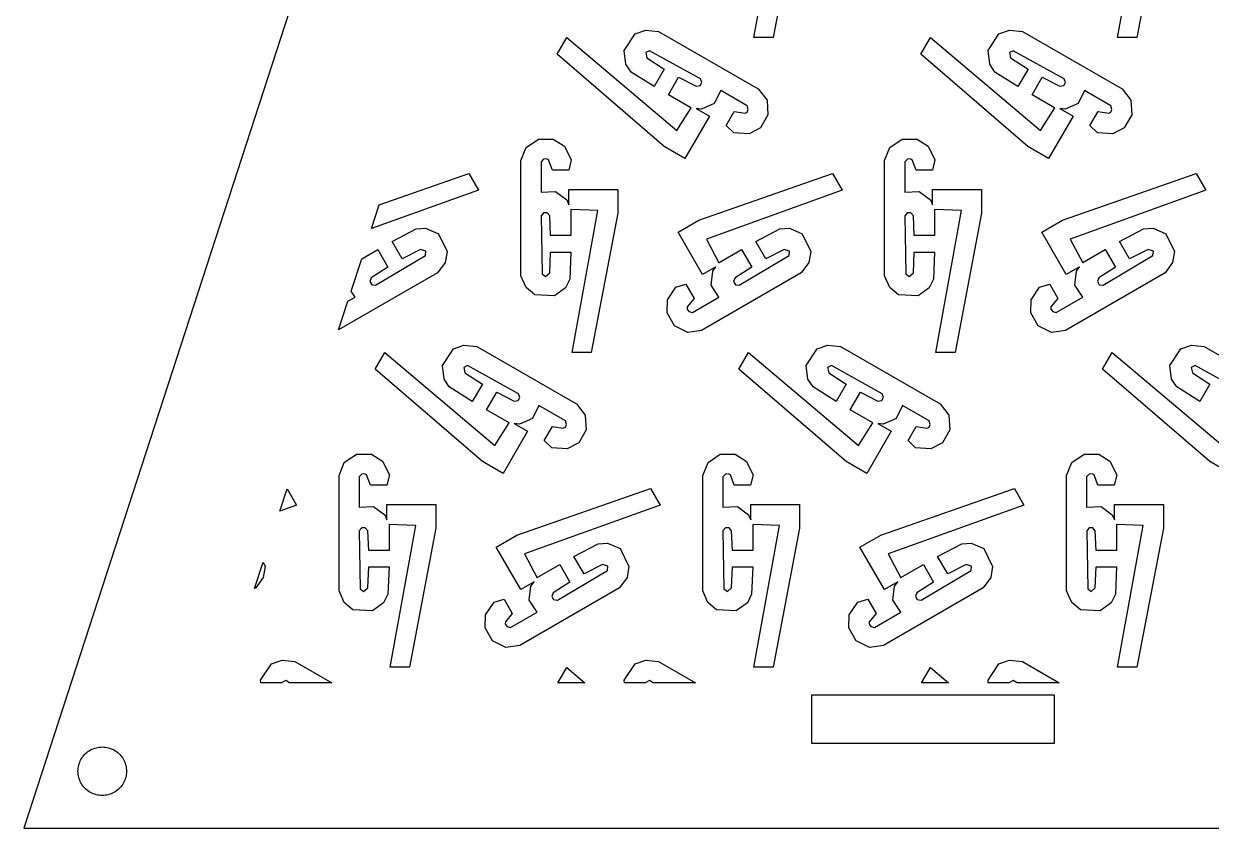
# Model space of a CAD drawing. Header units: metres. Extents: x -75 to 75, y 0 to 231.
# Drawn here: x -75 to 22.9, y 0 to 66.4 of the extents above; entities that cross this region are included whole.
import ezdxf

# ---------------------------------------------------------------- set-up
doc = ezdxf.new("R2010")
doc.units = ezdxf.units.M

msp = doc.modelspace()

# ---------------------------------------------------------------- linework, layer by layer
for p, q in [((0, 230.826), (-75, 0)), ((-14.7757, 65.2347), (-12.6627, 76.9402)), ((-11.0046, 76.7017), (-13.1891, 65.2347)), ((15.2243, 65.2347), (17.3373, 76.9402)), ((18.9954, 76.7017), (16.8109, 65.2347)), ((-24.5636, 65.5125), (-23.6925, 65.8325)), ((-23.6925, 65.8325), (-22.6373, 65.7208)), ((-22.6373, 65.7208), (-14.4168, 60.9747)), ((5.4364, 65.5125), (6.30753, 65.8325)), ((6.30753, 65.8325), (7.36267, 65.7208)), ((7.36267, 65.7208), (15.5832, 60.9747)), ((-31.013, 63.8531), (-30.2197, 65.2264)), ((-30.2197, 65.2264), (-21.1391, 57.5438)), ((-25.4677, 64.1626), (-24.5636, 65.5125)), ((-13.1891, 65.2347), (-14.7757, 65.2347)), ((-1.01303, 63.8531), (-0.219727, 65.2264)), ((-0.219727, 65.2264), (8.86093, 57.5438)), ((4.53232, 64.1626), (5.4364, 65.5125)), ((16.8109, 65.2347), (15.2243, 65.2347)), ((-22.1741, 56.2277), (-31.013, 63.8531)), ((-25.3308, 63.026), (-25.4677, 64.1626)), ((-23.3862, 64.1356), (-23.7039, 63.9914)), ((-23.7039, 63.9914), (-23.6069, 63.541)), ((-19.1867, 61.8056), (-23.3862, 64.1356)), ((7.82593, 56.2277), (-1.01303, 63.8531)), ((4.66919, 63.026), (4.53232, 64.1626)), ((6.61377, 64.1356), (6.29608, 63.9914)), ((6.29608, 63.9914), (6.39313, 63.541)), ((10.8133, 61.8056), (6.61377, 64.1356)), ((-24.901, 62.3764), (-25.3308, 63.026)), ((-23.6069, 63.541), (-22.1667, 62.6231)), ((5.09903, 62.3764), (4.66919, 63.026)), ((6.39313, 63.541), (7.83325, 62.6231)), ((-23.0058, 61.1702), (-24.901, 62.3764)), ((-22.1667, 62.6231), (-23.0058, 61.1702)), ((-21.833, 60.4918), (-20.9935, 61.9461)), ((-20.9935, 61.9461), (-19.5428, 61.1945)), ((-19.0759, 61.5048), (-19.1867, 61.8056)), ((6.99417, 61.1702), (5.09903, 62.3764)), ((7.83325, 62.6231), (6.99417, 61.1702)), ((8.16696, 60.4918), (9.0065, 61.9461)), ((9.0065, 61.9461), (10.4572, 61.1945)), ((10.9241, 61.5048), (10.8133, 61.8056)), ((-19.5428, 61.1945), (-19.2233, 61.2498)), ((-19.2233, 61.2498), (-19.0759, 61.5048)), ((-17.5095, 60.8392), (-18.0441, 59.7726)), ((-15.3259, 59.5795), (-17.5095, 60.8392)), ((-14.4168, 60.9747), (-13.6972, 60.0592)), ((10.4572, 61.1945), (10.7767, 61.2498)), ((10.7767, 61.2498), (10.9241, 61.5048)), ((12.4905, 60.8392), (11.9559, 59.7726)), ((14.6741, 59.5795), (12.4905, 60.8392)), ((15.5832, 60.9747), (16.3028, 60.0592)), ((-19.9759, 59.4234), (-21.833, 60.4918)), ((-18.0441, 59.7726), (-19.1057, 59.319)), ((-13.6972, 60.0592), (-13.6185, 58.8434)), ((10.0241, 59.4234), (8.16696, 60.4918)), ((11.9559, 59.7726), (10.8943, 59.319)), ((16.3028, 60.0592), (16.3815, 58.8434)), ((-21.1391, 57.5438), (-19.9631, 59.4215)), ((-19.9631, 59.4215), (-19.9759, 59.4234)), ((-19.1057, 59.319), (-19.5497, 59.3716)), ((-19.5497, 59.3716), (-18.4492, 58.7367)), ((-17.0659, 57.9553), (-16.3934, 59.1208)), ((-16.3934, 59.1208), (-15.5054, 58.9725)), ((-15.5054, 58.9725), (-15.33, 59.0695)), ((-15.33, 59.0695), (-15.2481, 59.2892)), ((-15.2481, 59.2892), (-15.3259, 59.5795)), ((-13.6185, 58.8434), (-14.2305, 57.7837)), ((8.86093, 57.5438), (10.0369, 59.4215)), ((10.0369, 59.4215), (10.0241, 59.4234)), ((10.8943, 59.319), (10.4503, 59.3716)), ((10.4503, 59.3716), (11.5508, 58.7367)), ((12.9341, 57.9553), (13.6066, 59.1208)), ((13.6066, 59.1208), (14.4946, 58.9725)), ((14.4946, 58.9725), (14.67, 59.0695)), ((14.67, 59.0695), (14.7519, 59.2892)), ((14.7519, 59.2892), (14.6741, 59.5795)), ((16.3815, 58.8434), (15.7695, 57.7837)), ((-18.4492, 58.7367), (-20.4671, 55.2422)), ((-16.4447, 57.3547), (-17.0659, 57.9553)), ((11.5508, 58.7367), (9.53293, 55.2422)), ((13.5553, 57.3547), (12.9341, 57.9553)), ((-33.5623, 56.1472), (-32.5488, 56.8228)), ((-32.5488, 56.8228), (-31.3243, 56.8228)), ((-31.3243, 56.8228), (-30.4111, 56.252)), ((-15.1804, 57.2783), (-16.4447, 57.3547)), ((-14.2305, 57.7837), (-15.1804, 57.2783)), ((-3.56232, 56.1472), (-2.54883, 56.8228)), ((-2.54883, 56.8228), (-1.32431, 56.8228)), ((-1.32431, 56.8228), (-0.411072, 56.252)), ((14.8196, 57.2783), (13.5553, 57.3547)), ((15.7695, 57.7837), (14.8196, 57.2783)), ((-33.9949, 55.0655), (-33.5623, 56.1472)), ((-30.4111, 56.252), (-29.8453, 55.119)), ((-20.4671, 55.2422), (-22.1741, 56.2277)), ((-3.9949, 55.0655), (-3.56232, 56.1472)), ((-0.411072, 56.252), (0.154724, 55.119)), ((9.53293, 55.2422), (7.82593, 56.2277)), ((-33.9949, 45.5724), (-33.9949, 55.0655)), ((-32.119, 55.1881), (-32.3318, 54.9757)), ((-32.3318, 54.9757), (-32.3318, 52.4553)), ((-31.8883, 55.2271), (-32.119, 55.1881)), ((-31.7171, 55.1241), (-31.8883, 55.2271)), ((-31.4012, 54.2809), (-31.7171, 55.1241)), ((-29.8453, 55.119), (-30.0545, 54.2809)), ((-3.9949, 45.5724), (-3.9949, 55.0655)), ((-2.11899, 55.1881), (-2.33185, 54.9757)), ((-2.33185, 54.9757), (-2.33185, 52.4553)), ((-1.88828, 55.2271), (-2.11899, 55.1881)), ((-1.71707, 55.1241), (-1.88828, 55.2271)), ((-1.40121, 54.2809), (-1.71707, 55.1241)), ((0.154724, 55.119), (-0.054474, 54.2809)), ((-45.6725, 51.428), (-38.2974, 53.9984)), ((-38.2974, 53.9984), (-37.505, 52.6251)), ((-30.0545, 54.2809), (-31.4012, 54.2809)), ((-19.3208, 50.1564), (-8.29742, 53.9984)), ((-8.29742, 53.9984), (-7.50504, 52.6251)), ((-0.054474, 54.2809), (-1.40121, 54.2809)), ((10.6792, 50.1564), (21.7026, 53.9984)), ((21.7026, 53.9984), (22.495, 52.6251)), ((-37.505, 52.6251), (-46.3121, 49.4595)), ((-32.3318, 52.4553), (-31.1398, 52.5253)), ((-31.1398, 52.5253), (-30.2161, 51.8323)), ((-30.0403, 51.4221), (-30.0403, 52.6924)), ((-30.0403, 52.6924), (-26.0051, 52.6924)), ((-26.0051, 52.6924), (-26.0046, 50.7208)), ((-7.50504, 52.6251), (-18.6983, 48.6018)), ((-2.33185, 52.4553), (-1.13983, 52.5253)), ((-1.13983, 52.5253), (-0.216064, 51.8323)), ((-0.040283, 51.4221), (-0.040283, 52.6924)), ((-0.040283, 52.6924), (3.9949, 52.6924)), ((3.9949, 52.6924), (3.99536, 50.7208)), ((22.495, 52.6251), (11.3017, 48.6018)), ((-46.3121, 49.4595), (-45.6725, 51.428)), ((-30.2161, 51.8323), (-30.0403, 51.4221)), ((-27.6627, 50.9593), (-29.8764, 51.0385)), ((-29.8764, 51.0385), (-29.8718, 51.028)), ((-29.8718, 51.028), (-29.8686, 48.8843)), ((-29.7757, 39.2538), (-27.6627, 50.9593)), ((-0.216064, 51.8323), (-0.040283, 51.4221)), ((2.33734, 50.9593), (0.123596, 51.0385)), ((0.123596, 51.0385), (0.128174, 51.028)), ((0.128174, 51.028), (0.131378, 48.8843)), ((0.224304, 39.2538), (2.33734, 50.9593)), ((-32.124, 50.7657), (-32.3291, 50.5194)), ((-32.3291, 50.5194), (-32.2472, 45.7175)), ((-31.8297, 50.7657), (-32.124, 50.7657)), ((-31.6228, 50.5162), (-31.8297, 50.7657)), ((-31.5477, 48.8843), (-31.6228, 50.5162)), ((-26.0046, 50.7208), (-28.1891, 39.2538)), ((-21.0283, 49.1708), (-19.3208, 50.1564)), ((-2.12402, 50.7657), (-2.3291, 50.5194)), ((-2.3291, 50.5194), (-2.24716, 45.7175)), ((-1.82968, 50.7657), (-2.12402, 50.7657)), ((-1.62277, 50.5162), (-1.82968, 50.7657)), ((-1.5477, 48.8843), (-1.62277, 50.5162)), ((3.99536, 50.7208), (1.81091, 39.2538)), ((8.97171, 49.1708), (10.6792, 50.1564)), ((-44.6255, 48.4059), (-42.6334, 49.4437)), ((-42.6334, 49.4437), (-41.8538, 49.4908)), ((-41.8538, 49.4908), (-40.8028, 49.0417)), ((-40.8028, 49.0417), (-40.0854, 47.5838)), ((-19.0105, 45.6763), (-21.0283, 49.1708)), ((-14.6255, 48.4059), (-12.6334, 49.4437)), ((-12.6334, 49.4437), (-11.8538, 49.4908)), ((-11.8538, 49.4908), (-10.8028, 49.0417)), ((-10.8028, 49.0417), (-10.0854, 47.5838)), ((10.9895, 45.6763), (8.97171, 49.1708)), ((15.3745, 48.4059), (17.3666, 49.4437)), ((17.3666, 49.4437), (18.1462, 49.4908)), ((18.1462, 49.4908), (19.1972, 49.0417)), ((19.1972, 49.0417), (19.9146, 47.5838)), ((-43.7856, 46.9525), (-44.6255, 48.4059)), ((-29.8686, 48.8843), (-31.5477, 48.8843)), ((-18.6983, 48.6018), (-17.6601, 46.6454)), ((-13.7856, 46.9525), (-14.6255, 48.4059)), ((0.131378, 48.8843), (-1.5477, 48.8843)), ((11.3017, 48.6018), (12.3399, 46.6454)), ((16.2144, 46.9525), (15.3745, 48.4059)), ((-47.1238, 46.9612), (-45.7979, 47.7293)), ((-45.9842, 44.7809), (-41.8661, 47.2528)), ((-45.7979, 47.7293), (-44.9588, 46.2755)), ((-42.2713, 47.7408), (-43.7856, 46.9525)), ((-41.8327, 47.5998), (-42.2713, 47.7408)), ((-41.8661, 47.2528), (-41.8327, 47.5998)), ((-40.0854, 47.5838), (-40.2434, 46.6687)), ((-31.6228, 45.8237), (-31.5477, 47.5298)), ((-31.5477, 47.5298), (-29.8686, 47.5298)), ((-29.8686, 47.5298), (-29.9661, 45.2849)), ((-17.6532, 46.6545), (-15.7979, 47.7293)), ((-15.9842, 44.7809), (-11.8661, 47.2528)), ((-15.7979, 47.7293), (-14.9588, 46.2755)), ((-12.2713, 47.7408), (-13.7856, 46.9525)), ((-11.8327, 47.5998), (-12.2713, 47.7408)), ((-11.8661, 47.2528), (-11.8327, 47.5998)), ((-10.0854, 47.5838), (-10.2434, 46.6687)), ((-1.62277, 45.8237), (-1.5477, 47.5298)), ((-1.5477, 47.5298), (0.131378, 47.5298)), ((0.131378, 47.5298), (0.033875, 45.2849)), ((12.3468, 46.6545), (14.2021, 47.7293)), ((14.0158, 44.7809), (18.1339, 47.2528)), ((14.2021, 47.7293), (15.0412, 46.2755)), ((17.7287, 47.7408), (16.2144, 46.9525)), ((18.1673, 47.5998), (17.7287, 47.7408)), ((18.1339, 47.2528), (18.1673, 47.5998)), ((19.9146, 47.5838), (19.7566, 46.6687)), ((-47.9862, 44.3071), (-47.1238, 46.9612)), ((-44.9588, 46.2755), (-46.3348, 45.3943)), ((-40.2434, 46.6687), (-40.8673, 45.8113)), ((-17.9105, 46.3116), (-19.0105, 45.6763)), ((-18.1773, 45.9555), (-17.9105, 46.3116)), ((-17.6601, 46.6454), (-17.6532, 46.6545)), ((-14.9588, 46.2755), (-16.3348, 45.3943)), ((-10.2434, 46.6687), (-10.8673, 45.8113)), ((12.0895, 46.3116), (10.9895, 45.6763)), ((11.8227, 45.9555), (12.0895, 46.3116)), ((12.3399, 46.6454), (12.3468, 46.6545)), ((15.0412, 46.2755), (13.6652, 45.3943)), ((19.7566, 46.6687), (19.1327, 45.8113)), ((-40.8673, 45.8113), (-49.0283, 41.0999)), ((-46.3348, 45.3943), (-46.447, 45.0903)), ((-46.447, 45.0903), (-46.3, 44.8354)), ((-33.5646, 44.6042), (-33.9949, 45.5724)), ((-32.2472, 45.7175), (-31.9643, 45.5151)), ((-31.9643, 45.5151), (-31.6228, 45.8237)), ((-29.9661, 45.2849), (-30.3149, 44.5872)), ((-10.8673, 45.8113), (-19.0883, 41.0652)), ((-18.3156, 44.807), (-18.1773, 45.9555)), ((-16.3348, 45.3943), (-16.447, 45.0903)), ((-16.447, 45.0903), (-16.3, 44.8354)), ((-3.56461, 44.6042), (-3.9949, 45.5724)), ((-2.24716, 45.7175), (-1.96426, 45.5151)), ((-1.96426, 45.5151), (-1.62277, 45.8237)), ((0.033875, 45.2849), (-0.314941, 44.5872)), ((19.1327, 45.8113), (10.9117, 41.0652)), ((11.6844, 44.807), (11.8227, 45.9555)), ((13.6652, 45.3943), (13.553, 45.0903)), ((13.553, 45.0903), (13.7, 44.8354)), ((-47.6591, 43.8109), (-47.9862, 44.3071)), ((-46.3, 44.8354), (-45.9842, 44.7809)), ((-32.851, 44.0096), (-33.5646, 44.6042)), ((-30.3149, 44.5872), (-31.2291, 43.9015)), ((-21.9077, 43.576), (-21.2096, 44.6326)), ((-21.2096, 44.6326), (-20.3787, 44.8701)), ((-20.3787, 44.8701), (-19.7058, 43.7038)), ((-17.6591, 43.8109), (-18.3156, 44.807)), ((-16.3, 44.8354), (-15.9842, 44.7809)), ((-2.85095, 44.0096), (-3.56461, 44.6042)), ((-0.314941, 44.5872), (-1.2291, 43.9015)), ((8.09235, 43.576), (8.79044, 44.6326)), ((8.79044, 44.6326), (9.62128, 44.8701)), ((9.62128, 44.8701), (10.2942, 43.7038)), ((12.3409, 43.8109), (11.6844, 44.807)), ((13.7, 44.8354), (14.0158, 44.7809)), ((-49.0283, 41.0999), (-48.2602, 43.4639)), ((-48.2602, 43.4639), (-47.6591, 43.8109)), ((-31.2291, 43.9015), (-32.851, 44.0096)), ((-21.9452, 42.4989), (-21.9077, 43.576)), ((-19.7058, 43.7038), (-20.2785, 43.0084)), ((-19.8418, 42.5507), (-17.6591, 43.8109)), ((-1.2291, 43.9015), (-2.85095, 44.0096)), ((8.05481, 42.4989), (8.09235, 43.576)), ((10.2942, 43.7038), (9.72153, 43.0084)), ((10.1582, 42.5507), (12.3409, 43.8109)), ((-21.3332, 41.4392), (-21.9452, 42.4989)), ((-20.2785, 43.0084), (-20.2817, 42.8093)), ((-20.2817, 42.8093), (-20.1329, 42.6285)), ((-20.1329, 42.6285), (-19.8418, 42.5507)), ((8.66684, 41.4392), (8.05481, 42.4989)), ((9.72153, 43.0084), (9.71832, 42.8093)), ((9.71832, 42.8093), (9.8671, 42.6285)), ((9.8671, 42.6285), (10.1582, 42.5507)), ((-20.2405, 40.899), (-21.3332, 41.4392)), ((9.75952, 40.899), (8.66684, 41.4392)), ((-19.0883, 41.0652), (-20.2405, 40.899)), ((10.9117, 41.0652), (9.75952, 40.899)), ((-46.013, 37.8723), (-45.2197, 39.2456)), ((-45.2197, 39.2456), (-36.1391, 31.563)), ((-40.4677, 38.1818), (-39.5636, 39.5317)), ((-39.5636, 39.5317), (-38.6925, 39.8517)), ((-38.6925, 39.8517), (-37.6373, 39.74)), ((-37.6373, 39.74), (-29.4168, 34.9939)), ((-28.1891, 39.2538), (-29.7757, 39.2538)), ((-16.013, 37.8723), (-15.2197, 39.2456)), ((-15.2197, 39.2456), (-6.13907, 31.563)), ((-10.4677, 38.1818), (-9.5636, 39.5317)), ((-9.5636, 39.5317), (-8.69247, 39.8517)), ((-8.69247, 39.8517), (-7.63733, 39.74)), ((-7.63733, 39.74), (0.583191, 34.9939)), ((1.81091, 39.2538), (0.224304, 39.2538)), ((13.987, 37.8723), (14.7803, 39.2456)), ((14.7803, 39.2456), (23.8609, 31.563)), ((19.5323, 38.1818), (20.4364, 39.5317)), ((20.4364, 39.5317), (21.3075, 39.8517)), ((21.3075, 39.8517), (22.3627, 39.74)), ((22.3627, 39.74), (30.5832, 34.9939)), ((-37.1741, 30.2469), (-46.013, 37.8723)), ((-40.3308, 37.0451), (-40.4677, 38.1818)), ((-38.3862, 38.1548), (-38.7039, 38.0106)), ((-38.7039, 38.0106), (-38.6069, 37.5601)), ((-38.6069, 37.5601), (-37.1667, 36.6423)), ((-34.1867, 35.8247), (-38.3862, 38.1548)), ((-7.17407, 30.2469), (-16.013, 37.8723)), ((-10.3308, 37.0451), (-10.4677, 38.1818)), ((-8.38623, 38.1548), (-8.70392, 38.0106)), ((-8.70392, 38.0106), (-8.60687, 37.5601)), ((-8.60687, 37.5601), (-7.16675, 36.6423)), ((-4.18671, 35.8247), (-8.38623, 38.1548)), ((22.8259, 30.2469), (13.987, 37.8723)), ((19.6692, 37.0451), (19.5323, 38.1818)), ((21.6138, 38.1548), (21.2961, 38.0106)), ((21.2961, 38.0106), (21.3931, 37.5601)), ((21.3931, 37.5601), (22.8333, 36.6423)), ((25.8133, 35.8247), (21.6138, 38.1548)), ((-39.901, 36.3956), (-40.3308, 37.0451)), ((-38.0058, 35.1894), (-39.901, 36.3956)), ((-37.1667, 36.6423), (-38.0058, 35.1894)), ((-9.90097, 36.3956), (-10.3308, 37.0451)), ((-8.00583, 35.1894), (-9.90097, 36.3956)), ((-7.16675, 36.6423), (-8.00583, 35.1894)), ((20.099, 36.3956), (19.6692, 37.0451)), ((21.9942, 35.1894), (20.099, 36.3956)), ((22.8333, 36.6423), (21.9942, 35.1894)), ((-36.833, 34.511), (-35.9935, 35.9653)), ((-35.9935, 35.9653), (-34.5428, 35.2136)), ((-34.5428, 35.2136), (-34.2233, 35.269)), ((-34.2233, 35.269), (-34.0759, 35.524)), ((-34.0759, 35.524), (-34.1867, 35.8247)), ((-6.83304, 34.511), (-5.9935, 35.9653)), ((-5.9935, 35.9653), (-4.54285, 35.2136)), ((-4.54285, 35.2136), (-4.22333, 35.269)), ((-4.22333, 35.269), (-4.07593, 35.524)), ((-4.07593, 35.524), (-4.18671, 35.8247)), ((-34.9759, 33.4425), (-36.833, 34.511)), ((-32.5095, 34.8584), (-33.0441, 33.7918)), ((-30.3259, 33.5986), (-32.5095, 34.8584)), ((-29.4168, 34.9939), (-28.6972, 34.0784)), ((-4.97589, 33.4425), (-6.83304, 34.511)), ((-2.50946, 34.8584), (-3.04413, 33.7918)), ((-0.325928, 33.5986), (-2.50946, 34.8584)), ((0.583191, 34.9939), (1.3028, 34.0784)), ((-36.1391, 31.563), (-34.9631, 33.4407)), ((-34.9631, 33.4407), (-34.9759, 33.4425)), ((-34.1057, 33.3382), (-34.5497, 33.3908)), ((-34.5497, 33.3908), (-33.4492, 32.7559)), ((-33.0441, 33.7918), (-34.1057, 33.3382)), ((-30.33, 33.0887), (-30.2481, 33.3084)), ((-30.2481, 33.3084), (-30.3259, 33.5986)), ((-28.6972, 34.0784), (-28.6185, 32.8625)), ((-6.13907, 31.563), (-4.96307, 33.4407)), ((-4.96307, 33.4407), (-4.97589, 33.4425)), ((-4.10568, 33.3382), (-4.54971, 33.3908)), ((-4.54971, 33.3908), (-3.44925, 32.7559)), ((-3.04413, 33.7918), (-4.10568, 33.3382)), ((-0.330048, 33.0887), (-0.248108, 33.3084)), ((-0.248108, 33.3084), (-0.325928, 33.5986)), ((1.3028, 34.0784), (1.38153, 32.8625)), ((-33.4492, 32.7559), (-35.4671, 29.2613)), ((-32.0659, 31.9745), (-31.3934, 33.14)), ((-31.3934, 33.14), (-30.5054, 32.9916)), ((-30.5054, 32.9916), (-30.33, 33.0887)), ((-28.6185, 32.8625), (-29.2305, 31.8028)), ((-3.44925, 32.7559), (-5.46707, 29.2613)), ((-2.06589, 31.9745), (-1.39343, 33.14)), ((-1.39343, 33.14), (-0.505371, 32.9916)), ((-0.505371, 32.9916), (-0.330048, 33.0887)), ((1.38153, 32.8625), (0.769501, 31.8028)), ((-31.4447, 31.3739), (-32.0659, 31.9745)), ((-30.1804, 31.2975), (-31.4447, 31.3739)), ((-29.2305, 31.8028), (-30.1804, 31.2975)), ((-1.4447, 31.3739), (-2.06589, 31.9745)), ((-0.180359, 31.2975), (-1.4447, 31.3739)), ((0.769501, 31.8028), (-0.180359, 31.2975)), ((-48.5623, 30.1663), (-47.5488, 30.842)), ((-47.5488, 30.842), (-46.3243, 30.842)), ((-46.3243, 30.842), (-45.4111, 30.2711)), ((-18.5623, 30.1663), (-17.5488, 30.842)), ((-17.5488, 30.842), (-16.3243, 30.842)), ((-16.3243, 30.842), (-15.4111, 30.2711)), ((11.4377, 30.1663), (12.4512, 30.842)), ((12.4512, 30.842), (13.6757, 30.842)), ((13.6757, 30.842), (14.5889, 30.2711)), ((-48.9949, 29.0846), (-48.5623, 30.1663)), ((-45.4111, 30.2711), (-44.8453, 29.1382)), ((-35.4671, 29.2613), (-37.1741, 30.2469)), ((-18.9949, 29.0846), (-18.5623, 30.1663)), ((-15.4111, 30.2711), (-14.8453, 29.1382)), ((-5.46707, 29.2613), (-7.17407, 30.2469)), ((11.0051, 29.0846), (11.4377, 30.1663)), ((14.5889, 30.2711), (15.1547, 29.1382)), ((24.5329, 29.2613), (22.8259, 30.2469)), ((-48.9949, 19.5915), (-48.9949, 29.0846)), ((-47.119, 29.2073), (-47.3318, 28.9949)), ((-47.3318, 28.9949), (-47.3318, 26.4745)), ((-46.8883, 29.2462), (-47.119, 29.2073)), ((-46.7171, 29.1432), (-46.8883, 29.2462)), ((-46.4012, 28.3), (-46.7171, 29.1432)), ((-44.8453, 29.1382), (-45.0545, 28.3)), ((-18.9949, 19.5915), (-18.9949, 29.0846)), ((-17.119, 29.2073), (-17.3318, 28.9949)), ((-17.3318, 28.9949), (-17.3318, 26.4745)), ((-16.8883, 29.2462), (-17.119, 29.2073)), ((-16.7171, 29.1432), (-16.8883, 29.2462)), ((-16.4012, 28.3), (-16.7171, 29.1432)), ((-14.8453, 29.1382), (-15.0545, 28.3)), ((11.0051, 19.5915), (11.0051, 29.0846)), ((12.881, 29.2073), (12.6682, 28.9949)), ((12.6682, 28.9949), (12.6682, 26.4745)), ((13.1117, 29.2462), (12.881, 29.2073)), ((13.2829, 29.1432), (13.1117, 29.2462)), ((13.5988, 28.3), (13.2829, 29.1432)), ((15.1547, 29.1382), (14.9455, 28.3)), ((-53.8865, 26.1477), (-53.2856, 27.9971)), ((-53.2856, 27.9971), (-52.505, 26.6443)), ((-45.0545, 28.3), (-46.4012, 28.3)), ((-34.3208, 24.1756), (-23.2974, 28.0176)), ((-23.2974, 28.0176), (-22.505, 26.6443)), ((-15.0545, 28.3), (-16.4012, 28.3)), ((-4.32083, 24.1756), (6.70258, 28.0176)), ((6.70258, 28.0176), (7.49496, 26.6443)), ((14.9455, 28.3), (13.5988, 28.3)), ((-52.505, 26.6443), (-53.8865, 26.1477)), ((-47.3318, 26.4745), (-46.1398, 26.5445)), ((-46.1398, 26.5445), (-45.2161, 25.8514)), ((-45.0403, 25.4413), (-45.0403, 26.7116)), ((-45.0403, 26.7116), (-41.0051, 26.7116)), ((-41.0051, 26.7116), (-41.0046, 24.74)), ((-22.505, 26.6443), (-33.6983, 22.621)), ((-17.3318, 26.4745), (-16.1398, 26.5445)), ((-16.1398, 26.5445), (-15.2161, 25.8514)), ((-15.0403, 25.4413), (-15.0403, 26.7116)), ((-15.0403, 26.7116), (-11.0051, 26.7116)), ((-11.0051, 26.7116), (-11.0046, 24.74)), ((7.49496, 26.6443), (-3.69827, 22.621)), ((12.6682, 26.4745), (13.8602, 26.5445)), ((13.8602, 26.5445), (14.7839, 25.8514)), ((14.9597, 25.4413), (14.9597, 26.7116)), ((14.9597, 26.7116), (18.9949, 26.7116)), ((18.9949, 26.7116), (18.9954, 24.74)), ((-45.2161, 25.8514), (-45.0403, 25.4413)), ((-15.2161, 25.8514), (-15.0403, 25.4413)), ((14.7839, 25.8514), (14.9597, 25.4413)), ((-47.124, 24.7849), (-47.3291, 24.5386)), ((-47.3291, 24.5386), (-47.2472, 19.7366)), ((-46.8297, 24.7849), (-47.124, 24.7849)), ((-46.6228, 24.5354), (-46.8297, 24.7849)), ((-46.5477, 22.9034), (-46.6228, 24.5354)), ((-42.6627, 24.9785), (-44.8764, 25.0577)), ((-44.8764, 25.0577), (-44.8718, 25.0471)), ((-44.8718, 25.0471), (-44.8686, 22.9034)), ((-44.7757, 13.273), (-42.6627, 24.9785)), ((-41.0046, 24.74), (-43.1891, 13.273)), ((-17.124, 24.7849), (-17.3291, 24.5386)), ((-17.3291, 24.5386), (-17.2472, 19.7366)), ((-16.8297, 24.7849), (-17.124, 24.7849)), ((-16.6228, 24.5354), (-16.8297, 24.7849)), ((-16.5477, 22.9034), (-16.6228, 24.5354)), ((-12.6627, 24.9785), (-14.8764, 25.0577)), ((-14.8764, 25.0577), (-14.8718, 25.0471)), ((-14.8718, 25.0471), (-14.8686, 22.9034)), ((-14.7757, 13.273), (-12.6627, 24.9785)), ((-11.0046, 24.74), (-13.1891, 13.273)), ((12.876, 24.7849), (12.6709, 24.5386)), ((12.6709, 24.5386), (12.7528, 19.7366)), ((13.1703, 24.7849), (12.876, 24.7849)), ((13.3772, 24.5354), (13.1703, 24.7849)), ((13.4523, 22.9034), (13.3772, 24.5354)), ((17.3373, 24.9785), (15.1236, 25.0577)), ((15.1236, 25.0577), (15.1282, 25.0471)), ((15.1282, 25.0471), (15.1314, 22.9034)), ((15.2243, 13.273), (17.3373, 24.9785)), ((18.9954, 24.74), (16.8109, 13.273)), ((-36.0283, 23.19), (-34.3208, 24.1756)), ((-27.6334, 23.4628), (-26.8538, 23.51)), ((-26.8538, 23.51), (-25.8028, 23.0609)), ((-6.02829, 23.19), (-4.32083, 24.1756)), ((2.36664, 23.4628), (3.14621, 23.51)), ((3.14621, 23.51), (4.19724, 23.0609)), ((-44.8686, 22.9034), (-46.5477, 22.9034)), ((-34.0105, 19.6954), (-36.0283, 23.19)), ((-33.6983, 22.621), (-32.6601, 20.6645)), ((-29.6255, 22.4251), (-27.6334, 23.4628)), ((-25.8028, 23.0609), (-25.0854, 21.6029)), ((-14.8686, 22.9034), (-16.5477, 22.9034)), ((-4.01047, 19.6954), (-6.02829, 23.19)), ((-3.69827, 22.621), (-2.66006, 20.6645)), ((0.374451, 22.4251), (2.36664, 23.4628)), ((4.19724, 23.0609), (4.91455, 21.6029)), ((15.1314, 22.9034), (13.4523, 22.9034)), ((-55.9557, 19.7794), (-55.2527, 21.943)), ((-55.2527, 21.943), (-55.0854, 21.6029)), ((-55.0854, 21.6029), (-55.2434, 20.6879)), ((-46.6228, 19.8428), (-46.5477, 21.5489)), ((-46.5477, 21.5489), (-44.8686, 21.5489)), ((-44.8686, 21.5489), (-44.9661, 19.304)), ((-32.6532, 20.6737), (-30.7979, 21.7485)), ((-30.7979, 21.7485), (-29.9588, 20.2946)), ((-28.7856, 20.9717), (-29.6255, 22.4251)), ((-27.2713, 21.7599), (-28.7856, 20.9717)), ((-26.8327, 21.619), (-27.2713, 21.7599)), ((-26.8661, 21.272), (-26.8327, 21.619)), ((-25.0854, 21.6029), (-25.2434, 20.6879)), ((-16.6228, 19.8428), (-16.5477, 21.5489)), ((-16.5477, 21.5489), (-14.8686, 21.5489)), ((-14.8686, 21.5489), (-14.9661, 19.304)), ((-2.6532, 20.6737), (-0.797882, 21.7485)), ((-0.797882, 21.7485), (0.041199, 20.2946)), ((1.21445, 20.9717), (0.374451, 22.4251)), ((2.72873, 21.7599), (1.21445, 20.9717)), ((3.16727, 21.619), (2.72873, 21.7599)), ((3.13385, 21.272), (3.16727, 21.619)), ((4.91455, 21.6029), (4.75662, 20.6879)), ((13.3772, 19.8428), (13.4523, 21.5489)), ((13.4523, 21.5489), (15.1314, 21.5489)), ((15.1314, 21.5489), (15.0339, 19.304)), ((-55.2434, 20.6879), (-55.8673, 19.8305)), ((-32.6601, 20.6645), (-32.6532, 20.6737)), ((-30.9842, 18.8), (-26.8661, 21.272)), ((-25.2434, 20.6879), (-25.8673, 19.8305)), ((-2.66006, 20.6645), (-2.6532, 20.6737)), ((-0.984192, 18.8), (3.13385, 21.272)), ((4.75662, 20.6879), (4.13269, 19.8305)), ((-55.8673, 19.8305), (-55.9557, 19.7794)), ((-48.5646, 18.6234), (-48.9949, 19.5915)), ((-47.2472, 19.7366), (-46.9643, 19.5343)), ((-46.9643, 19.5343), (-46.6228, 19.8428)), ((-25.8673, 19.8305), (-34.0883, 15.0844)), ((-32.9105, 20.3308), (-34.0105, 19.6954)), ((-33.3156, 18.8261), (-33.1773, 19.9747)), ((-33.1773, 19.9747), (-32.9105, 20.3308)), ((-29.9588, 20.2946), (-31.3348, 19.4135)), ((-18.5646, 18.6234), (-18.9949, 19.5915)), ((-17.2472, 19.7366), (-16.9643, 19.5343)), ((-16.9643, 19.5343), (-16.6228, 19.8428)), ((4.13269, 19.8305), (-4.08829, 15.0844)), ((-2.91046, 20.3308), (-4.01047, 19.6954)), ((-3.31558, 18.8261), (-3.17734, 19.9747)), ((-3.17734, 19.9747), (-2.91046, 20.3308)), ((0.041199, 20.2946), (-1.33484, 19.4135)), ((11.4354, 18.6234), (11.0051, 19.5915)), ((12.7528, 19.7366), (13.0357, 19.5343)), ((13.0357, 19.5343), (13.3772, 19.8428)), ((-47.851, 18.0287), (-48.5646, 18.6234)), ((-44.9661, 19.304), (-45.3149, 18.6064)), ((-36.9077, 17.5952), (-36.2096, 18.6517)), ((-36.2096, 18.6517), (-35.3787, 18.8893)), ((-35.3787, 18.8893), (-34.7058, 17.7229)), ((-32.6591, 17.83), (-33.3156, 18.8261)), ((-31.3348, 19.4135), (-31.447, 19.1095)), ((-31.447, 19.1095), (-31.3, 18.8545)), ((-31.3, 18.8545), (-30.9842, 18.8)), ((-17.851, 18.0287), (-18.5646, 18.6234)), ((-14.9661, 19.304), (-15.3149, 18.6064)), ((-6.90765, 17.5952), (-6.20956, 18.6517)), ((-6.20956, 18.6517), (-5.37872, 18.8893)), ((-5.37872, 18.8893), (-4.70581, 17.7229)), ((-2.65915, 17.83), (-3.31558, 18.8261)), ((-1.33484, 19.4135), (-1.44699, 19.1095)), ((-1.44699, 19.1095), (-1.30005, 18.8545)), ((-1.30005, 18.8545), (-0.984192, 18.8)), ((12.149, 18.0287), (11.4354, 18.6234)), ((15.0339, 19.304), (14.6851, 18.6064)), ((-46.2291, 17.9207), (-47.851, 18.0287)), ((-45.3149, 18.6064), (-46.2291, 17.9207)), ((-34.7058, 17.7229), (-35.2785, 17.0276)), ((-34.8418, 16.5698), (-32.6591, 17.83)), ((-16.2291, 17.9207), (-17.851, 18.0287)), ((-15.3149, 18.6064), (-16.2291, 17.9207)), ((-4.70581, 17.7229), (-5.27847, 17.0276)), ((-4.84177, 16.5698), (-2.65915, 17.83)), ((13.7709, 17.9207), (12.149, 18.0287)), ((14.6851, 18.6064), (13.7709, 17.9207)), ((-36.9452, 16.5181), (-36.9077, 17.5952)), ((-35.2785, 17.0276), (-35.2817, 16.8285)), ((-35.2817, 16.8285), (-35.1329, 16.6476)), ((-6.94519, 16.5181), (-6.90765, 17.5952)), ((-5.27847, 17.0276), (-5.28168, 16.8285)), ((-5.28168, 16.8285), (-5.1329, 16.6476)), ((-36.3332, 15.4584), (-36.9452, 16.5181)), ((-35.1329, 16.6476), (-34.8418, 16.5698)), ((-6.33316, 15.4584), (-6.94519, 16.5181)), ((-5.1329, 16.6476), (-4.84177, 16.5698)), ((-35.2405, 14.9182), (-36.3332, 15.4584)), ((-34.0883, 15.0844), (-35.2405, 14.9182)), ((-5.24048, 14.9182), (-6.33316, 15.4584)), ((-4.08829, 15.0844), (-5.24048, 14.9182)), ((-54.5636, 13.5509), (-53.6925, 13.8708)), ((-53.6925, 13.8708), (-52.6373, 13.7592)), ((-52.6373, 13.7592), (-49.5904, 12)), ((-24.5636, 13.5509), (-23.6925, 13.8708)), ((-23.6925, 13.8708), (-22.6373, 13.7592)), ((-22.6373, 13.7592), (-19.5904, 12)), ((5.4364, 13.5509), (6.30753, 13.8708)), ((6.30753, 13.8708), (7.36267, 13.7592)), ((7.36267, 13.7592), (10.4096, 12)), ((-55.4677, 12.2009), (-54.5636, 13.5509)), ((-43.1891, 13.273), (-44.7757, 13.273)), ((-30.9503, 12), (-30.2197, 13.2648)), ((-30.2197, 13.2648), (-28.7248, 12)), ((-25.4677, 12.2009), (-24.5636, 13.5509)), ((-13.1891, 13.273), (-14.7757, 13.273)), ((-0.950348, 12), (-0.219727, 13.2648)), ((-0.219727, 13.2648), (1.27519, 12)), ((4.53232, 12.2009), (5.4364, 13.5509)), ((16.8109, 13.273), (15.2243, 13.273)), ((-55.4435, 12), (-55.4677, 12.2009)), ((-53.6975, 12), (-55.4435, 12)), ((-53.3862, 12.1739), (-53.7039, 12.0297)), ((-53.7039, 12.0297), (-53.6975, 12)), ((-53.0728, 12), (-53.3862, 12.1739)), ((-49.5904, 12), (-53.0728, 12)), ((-28.7248, 12), (-30.9503, 12)), ((-25.4435, 12), (-25.4677, 12.2009)), ((-23.6975, 12), (-25.4435, 12)), ((-23.3862, 12.1739), (-23.7039, 12.0297)), ((-23.7039, 12.0297), (-23.6975, 12)), ((-23.0728, 12), (-23.3862, 12.1739)), ((-19.5904, 12), (-23.0728, 12)), ((1.27519, 12), (-0.950348, 12)), ((4.55652, 12), (4.53232, 12.2009)), ((6.30249, 12), (4.55652, 12)), ((6.61377, 12.1739), (6.29608, 12.0297)), ((6.29608, 12.0297), (6.30249, 12)), ((6.92723, 12), (6.61377, 12.1739)), ((10.4096, 12), (6.92723, 12)), ((-10, 7), (-10, 11)), ((-10, 11), (10, 11)), ((10, 11), (10, 7)), ((10, 7), (-10, 7)), ((-70.2165, 5.77393), (-70.1459, 5.87784)), ((-70.1459, 5.87784), (-70.0689, 5.97713)), ((-70.0689, 5.97713), (-69.9858, 6.07137)), ((-69.9858, 6.07137), (-69.897, 6.16022)), ((-69.897, 6.16022), (-69.8027, 6.2433)), ((-69.8027, 6.2433), (-69.7034, 6.32031)), ((-69.7034, 6.32031), (-69.5995, 6.39093)), ((-69.5995, 6.39093), (-69.4914, 6.4549)), ((-69.4914, 6.4549), (-69.3794, 6.51193)), ((-69.3794, 6.51193), (-69.2641, 6.56183)), ((-69.2641, 6.56183), (-69.1459, 6.60439)), ((-69.1459, 6.60439), (-69.0252, 6.63943)), ((-69.0252, 6.63943), (-68.9026, 6.66685)), ((-68.9026, 6.66685), (-68.7785, 6.68651)), ((-68.7785, 6.68651), (-68.6534, 6.69833)), ((-68.6534, 6.69833), (-68.5279, 6.70227)), ((-68.5279, 6.70227), (-68.4023, 6.69833)), ((-68.4023, 6.69833), (-68.2772, 6.68651)), ((-68.2772, 6.68651), (-68.1531, 6.66685)), ((-68.1531, 6.66685), (-68.0305, 6.63943)), ((-68.0305, 6.63943), (-67.9098, 6.60439)), ((-67.9098, 6.60439), (-67.7916, 6.56183)), ((-67.7916, 6.56183), (-67.6763, 6.51193)), ((-67.6763, 6.51193), (-67.5643, 6.4549)), ((-67.5643, 6.4549), (-67.4562, 6.39093)), ((-67.4562, 6.39093), (-67.3523, 6.32031)), ((-67.3523, 6.32031), (-67.253, 6.2433)), ((-67.253, 6.2433), (-67.1588, 6.16022)), ((-67.1588, 6.16022), (-67.0699, 6.07137)), ((-67.0699, 6.07137), (-66.9868, 5.97713)), ((-66.9868, 5.97713), (-66.9098, 5.87784)), ((-66.9098, 5.87784), (-66.8392, 5.77393)), ((-70.5239, 4.82785), (-70.5121, 4.95294)), ((-70.5121, 4.95294), (-70.4924, 5.07704)), ((-70.4924, 5.07704), (-70.465, 5.19966)), ((-70.465, 5.19966), (-70.43, 5.32031)), ((-70.43, 5.32031), (-70.3874, 5.43852)), ((-70.3874, 5.43852), (-70.3375, 5.55383)), ((-70.3375, 5.55383), (-70.2805, 5.66579)), ((-70.2805, 5.66579), (-70.2165, 5.77393)), ((-66.8392, 5.77393), (-66.7752, 5.66579)), ((-66.7752, 5.66579), (-66.7182, 5.55383)), ((-66.7182, 5.55383), (-66.6683, 5.43852)), ((-66.6683, 5.43852), (-66.6257, 5.32031)), ((-66.6257, 5.32031), (-66.5907, 5.19966)), ((-66.5907, 5.19966), (-66.5633, 5.07704)), ((-66.5633, 5.07704), (-66.5436, 4.95294)), ((-66.5436, 4.95294), (-66.5318, 4.82785)), ((-70.5279, 4.70227), (-70.5239, 4.82785)), ((-70.5239, 4.57669), (-70.5279, 4.70227)), ((-70.5121, 4.45161), (-70.5239, 4.57669)), ((-70.4924, 4.32751), (-70.5121, 4.45161)), ((-70.465, 4.2049), (-70.4924, 4.32751)), ((-70.43, 4.08424), (-70.465, 4.2049)), ((-70.3874, 3.96602), (-70.43, 4.08424)), ((-70.3375, 3.85072), (-70.3874, 3.96602)), ((-66.6683, 3.96602), (-66.7182, 3.85072)), ((-66.6257, 4.08424), (-66.6683, 3.96602)), ((-66.5907, 4.2049), (-66.6257, 4.08424)), ((-66.5633, 4.32751), (-66.5907, 4.2049)), ((-66.5436, 4.45161), (-66.5633, 4.32751)), ((-66.5318, 4.57669), (-66.5436, 4.45161)), ((-66.5318, 4.82785), (-66.5279, 4.70227)), ((-66.5279, 4.70227), (-66.5318, 4.57669)), ((-70.2805, 3.73877), (-70.3375, 3.85072)), ((-70.2165, 3.63062), (-70.2805, 3.73877)), ((-70.1459, 3.5267), (-70.2165, 3.63062)), ((-70.0689, 3.42743), (-70.1459, 3.5267)), ((-69.9858, 3.33318), (-70.0689, 3.42743)), ((-69.897, 3.24434), (-69.9858, 3.33318)), ((-69.8027, 3.16125), (-69.897, 3.24434)), ((-69.7034, 3.08424), (-69.8027, 3.16125)), ((-69.5995, 3.01363), (-69.7034, 3.08424)), ((-69.4914, 2.94966), (-69.5995, 3.01363)), ((-69.3794, 2.89262), (-69.4914, 2.94966)), ((-67.5643, 2.94966), (-67.6763, 2.89262)), ((-67.4562, 3.01363), (-67.5643, 2.94966)), ((-67.3523, 3.08424), (-67.4562, 3.01363)), ((-67.253, 3.16125), (-67.3523, 3.08424)), ((-67.1588, 3.24434), (-67.253, 3.16125)), ((-67.0699, 3.33318), (-67.1588, 3.24434)), ((-66.9868, 3.42743), (-67.0699, 3.33318)), ((-66.9098, 3.5267), (-66.9868, 3.42743)), ((-66.8392, 3.63062), (-66.9098, 3.5267)), ((-66.7752, 3.73877), (-66.8392, 3.63062)), ((-66.7182, 3.85072), (-66.7752, 3.73877)), ((-69.2641, 2.84273), (-69.3794, 2.89262)), ((-69.1459, 2.80016), (-69.2641, 2.84273)), ((-69.0252, 2.76511), (-69.1459, 2.80016)), ((-68.9026, 2.7377), (-69.0252, 2.76511)), ((-68.7785, 2.71805), (-68.9026, 2.7377)), ((-68.6534, 2.70622), (-68.7785, 2.71805)), ((-68.5279, 2.70227), (-68.6534, 2.70622)), ((-68.4023, 2.70622), (-68.5279, 2.70227)), ((-68.2772, 2.71805), (-68.4023, 2.70622)), ((-68.1531, 2.7377), (-68.2772, 2.71805)), ((-68.0305, 2.76511), (-68.1531, 2.7377)), ((-67.9098, 2.80016), (-68.0305, 2.76511)), ((-67.7916, 2.84273), (-67.9098, 2.80016)), ((-67.6763, 2.89262), (-67.7916, 2.84273)), ((-75, 0), (75, 0))]:
    msp.add_line(p, q)

doc.saveas('drawing.dxf')
